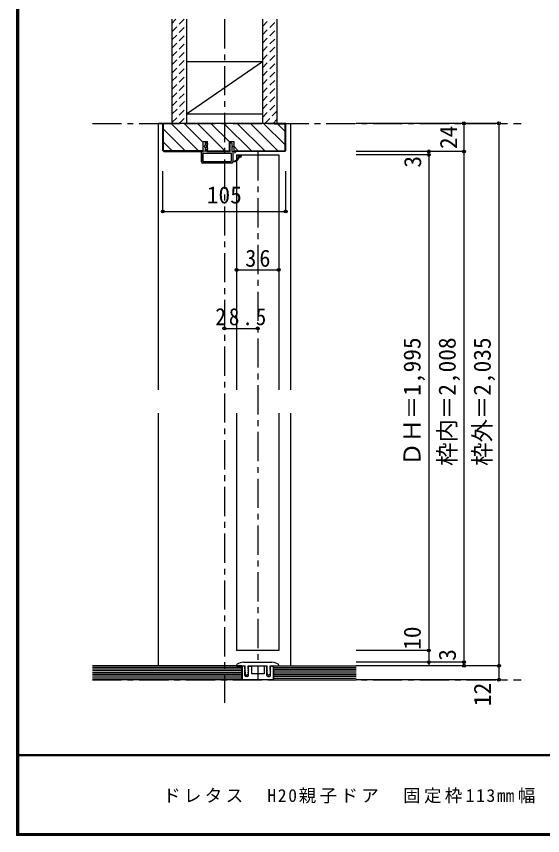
# Model space of a CAD drawing. Units: millimetres at full size, sheet at 1:5. Extents: x -973 to 977, y -718 to 696.
# Drawn here: x -973 to -523, y -701 to 0 of the extents above; entities that cross this region are included whole.
import ezdxf
from ezdxf.enums import TextEntityAlignment as Align

# ---------------------------------------------------------------- set-up
doc = ezdxf.new("R2010")
doc.units = ezdxf.units.MM
doc.header["$LTSCALE"] = 5
doc.header["$PDMODE"] = 32
doc.header["$PDSIZE"] = 2.5
doc.linetypes.add('CHAIN1', pattern=[8, 5, -1, 1, -1])
doc.linetypes.add('DASHED1', pattern=[1.8, 1.2, -0.6])
for name, color, linetype in [('0-0_補助線', 7, 'Continuous'), ('0-1_通り芯', 4, 'CHAIN1'), ('0-2_柱', 3, 'Continuous'), ('0-3_仕上げ', 7, 'Continuous'), ('0-4_枠', 3, 'Continuous'), ('0-6_扉', 6, 'Continuous'), ('0-7_金物', 7, 'Continuous'), ('0-B_寸法', 7, 'Continuous'), ('0-C_ハッチ', 4, 'DASHED1'), ('F-1_枠', 6, 'Continuous'), ('F-A_文字', 7, 'Continuous')]:
    doc.layers.add(name, color=color, linetype=linetype)
doc.styles.add('ＭＳ ゴシック', font='')
doc.styles.get('ＭＳ ゴシック').set_extended_font_data('MS Gothic')

# ---------------------------------------------------------------- blocks, each defined once
blk = doc.blocks.new('2')
at = {"layer": '0-0_補助線'}
for p, q in [((-9.846, -9.622), (-9.846, 15.078)), ((-8.846, 16.078), (0.354, 16.078)), ((-8.846, 15.878), (0.637, 15.878)), ((-8.446, 14.378), (-8.446, -8.922)), ((-8.146, 14.678), (-1.546, 14.678)), ((-1.246, 14.378), (-1.246, -8.922)), ((0.154, 11.653), (2.154, 11.653)), ((0.154, 11.653), (0.154, -8.497)), ((2.154, 10.953), (2.154, 11.653)), ((3.154, 11.653), (2.512, 10.83)), ((3.154, 11.653), (6.154, 11.653)), ((4.154, 13.753), (4.154, 13.053)), ((5.154, 13.053), (4.512, 13.876)), ((7.154, 13.053), (5.154, 13.053)), ((6.154, 10.953), (6.154, 11.653)), ((7.558, 12.258), (6.516, 10.835)), ((-1.48, -10.622), (-8.846, -10.622)), ((-1.546, -9.222), (-8.146, -9.222)), ((-1.189, -10.85), (-0.732, -12.694)), ((0.354, -12.922), (-0.441, -12.922)), ((0.154, -8.497), (2.154, -8.497)), ((4.154, -9.897), (0.154, -9.897)), ((0.154, -9.897), (0.154, -10.622)), ((0.154, -10.622), (0.645, -12.548)), ((2.154, -7.797), (2.154, -8.497)), ((3.154, -8.497), (2.512, -7.674)), ((3.154, -8.497), (6.154, -8.497)), ((4.154, -10.597), (4.154, -9.897)), ((5.154, -9.897), (4.512, -10.72)), ((7.154, -9.897), (5.154, -9.897)), ((6.154, -7.797), (6.154, -8.497)), ((7.558, -9.101), (6.516, -7.679))]:
    blk.add_line(p, q, dxfattribs=at)
for points in [[(-9.646, 15.078), (-9.646, -9.622), (-9.846, -9.622)], [(4.154, 13.053), (0.154, 13.053), (0.649, 15.723)]]:
    blk.add_lwpolyline(points, dxfattribs=at)
for centre, radius, start, end in [((-8.846, 15.078), 1, 90, 180), ((-8.846, 15.078), 0.8, 90, 180), ((-8.146, 14.378), 0.3, 90, 180), ((-1.546, 14.378), 0.3, 0, 90), ((0.354, 15.778), 0.3, 349.49875, 90), ((2.354, 10.953), 0.2, 180, 322.03043), ((4.354, 13.753), 0.2, 37.96957, 180), ((6.354, 10.953), 0.2, 180, 323.78053), ((7.154, 12.553), 0.5, 323.78053, 90), ((-8.846, -9.622), 1, 180, 270), ((-2.846, -10.72), 6, 179.06153, 259.29815), ((-8.146, -8.922), 0.3, 180, 270), ((-2.846, -10.72), 5.3, 178.93757, 259.29815), ((-1.546, -8.922), 0.3, 270, 0), ((-1.48, -10.922), 0.3, 13.9282, 90), ((-0.441, -12.622), 0.3, 193.9282, 270), ((0.354, -12.622), 0.3, 270, 14.29438), ((2.354, -7.797), 0.2, 37.96957, 180), ((4.354, -10.597), 0.2, 180, 322.03043), ((6.354, -7.797), 0.2, 36.21947, 180), ((7.154, -9.397), 0.5, 270, 36.21947), ((-3.896, -16.272), 0.35, 259.29815, 79.29815)]:
    blk.add_arc(centre, radius, start, end, dxfattribs=at)
blk.add_point((-3.896, -16.622), dxfattribs=at)

msp = doc.modelspace()

# ---------------------------------------------------------------- linework, layer by layer
at = {"layer": '0-1_通り芯'}
for p, q in [((-795.476, -2.5), (-795.476, -587.352)), ((-908.333, -91.5), (-541.619, -91.5)), ((-766.976, -115.5), (-766.976, -567.5)), ((-908.333, -567.5), (-541.619, -567.5))]:
    msp.add_line(p, q, dxfattribs=at)
at = {"layer": '0-2_柱', "color": 7}
msp.add_line((-827.976, -83.234), (-762.976, -38.5), dxfattribs=at)
at = {"layer": '0-2_柱'}
for p, q in [((-827.976, -38.5), (-762.976, -38.5)), ((-827.976, -83.5), (-762.976, -83.5))]:
    msp.add_line(p, q, dxfattribs=at)
at = {"layer": '0-3_仕上げ', "color": 2}
for p, q in [((-840.476, -2.5), (-840.476, -91.5)), ((-827.976, -2.5), (-827.976, -91.5)), ((-762.976, -2.5), (-762.976, -91.5)), ((-750.476, -2.5), (-750.476, -91.5)), ((-753.476, -555.5), (-682.619, -555.5)), ((-753.476, -567.5), (-753.476, -555.5)), ((-780.476, -567.5), (-908.333, -567.5)), ((-753.476, -567.5), (-682.619, -567.5))]:
    msp.add_line(p, q, dxfattribs=at)
at = {"layer": '0-3_仕上げ'}
for p, q in [((-780.476, -557), (-908.333, -557)), ((-780.476, -558.5), (-908.333, -558.5)), ((-780.476, -560), (-908.333, -560)), ((-753.476, -557), (-682.619, -557)), ((-753.476, -558.5), (-682.619, -558.5)), ((-753.476, -560), (-682.619, -560)), ((-780.476, -561.5), (-908.333, -561.5)), ((-780.476, -563), (-908.333, -563)), ((-780.476, -564.5), (-908.333, -564.5)), ((-780.476, -566), (-908.333, -566)), ((-753.476, -561.5), (-682.619, -561.5)), ((-753.476, -563), (-682.619, -563)), ((-753.476, -564.5), (-682.619, -564.5)), ((-753.476, -566), (-682.619, -566))]:
    msp.add_line(p, q, dxfattribs=at)
at = {"layer": '0-3_仕上げ', "color": 2}
msp.add_lwpolyline([(-780.476, -567.5), (-780.476, -555.5), (-908.333, -555.5)], dxfattribs=at)
at = {"layer": '0-4_枠', "color": 4}
for p, q in [((-847.976, -91.5), (-851.976, -91.5)), ((-851.976, -91.5), (-851.976, -319.5)), ((-742.976, -91.5), (-738.976, -91.5)), ((-738.976, -91.5), (-738.976, -319.5)), ((-851.976, -339.5), (-851.976, -555.5)), ((-738.976, -339.5), (-738.976, -555.5))]:
    msp.add_line(p, q, dxfattribs=at)
at = {"layer": '0-4_枠'}
for p, q in [((-742.976, -91.5), (-847.976, -91.5)), ((-847.476, -114.586), (-847.476, -92)), ((-837.976, -92), (-847.476, -92)), ((-837.976, -91.5), (-837.976, -92)), ((-752.976, -92), (-752.976, -91.5)), ((-752.976, -92), (-743.476, -92)), ((-743.476, -114.586), (-743.476, -92)), ((-813.476, -107), (-809.776, -107)), ((-813.476, -115.5), (-813.476, -107)), ((-809.776, -115.5), (-809.776, -107)), ((-791.176, -115.5), (-791.176, -107)), ((-847.062, -115), (-847.476, -114.586)), ((-847.269, -115.5), (-813.476, -115.5)), ((-813.476, -115), (-847.062, -115)), ((-809.776, -115), (-791.176, -115)), ((-809.776, -115.5), (-791.176, -115.5)), ((-787.476, -115), (-743.89, -115)), ((-743.683, -115.5), (-787.476, -115.5)), ((-743.89, -115), (-743.476, -114.586))]:
    msp.add_line(p, q, dxfattribs=at)
for points in [[(-847.269, -115.5), (-847.976, -114.793), (-847.976, -91.5)], [(-743.683, -115.5), (-742.976, -114.793), (-742.976, -91.5)], [(-791.176, -107), (-787.476, -107), (-787.476, -115.5)]]:
    msp.add_lwpolyline(points, dxfattribs=at)
at = {"layer": '0-6_扉'}
for p, q in [((-784.976, -118.5), (-748.976, -118.5)), ((-784.976, -118.5), (-784.976, -319.5)), ((-748.976, -118.5), (-748.976, -319.5)), ((-784.976, -339.5), (-784.976, -542.5)), ((-748.976, -339.5), (-748.976, -542.5)), ((-748.976, -542.5), (-784.976, -542.5))]:
    msp.add_line(p, q, dxfattribs=at)
at = {"layer": '0-7_金物'}
for p, q in [((-778.976, -552.5), (-754.976, -552.5)), ((-784.976, -555.5), (-784.976, -555.017)), ((-784.976, -555.5), (-777.626, -555.5)), ((-779.026, -555.8), (-780.476, -555.8)), ((-780.476, -567.5), (-780.476, -555.8)), ((-780.376, -555.8), (-780.376, -567.5)), ((-778.026, -558.05), (-778.026, -556.8)), ((-778.026, -558.05), (-777.819, -558.396)), ((-778.026, -559.05), (-777.819, -558.704)), ((-778.026, -563.8), (-778.026, -559.05)), ((-777.626, -558.5), (-777.833, -558.846)), ((-777.626, -560), (-777.833, -560.346)), ((-777.626, -561), (-777.833, -560.654)), ((-777.626, -558.5), (-777.626, -555.5)), ((-775.126, -558.5), (-775.126, -555.5)), ((-775.126, -555.5), (-758.826, -555.5)), ((-775.126, -558.5), (-774.919, -558.846)), ((-775.126, -559.5), (-774.919, -559.154)), ((-775.126, -560), (-775.126, -559.5)), ((-775.126, -560), (-774.919, -560.346)), ((-775.126, -561), (-774.919, -560.654)), ((-774.726, -558.05), (-774.933, -558.396)), ((-774.726, -559.05), (-774.933, -558.704)), ((-774.726, -558.05), (-774.726, -556.8)), ((-774.726, -563.8), (-774.726, -559.05)), ((-773.726, -555.8), (-772.376, -555.8)), ((-772.376, -555.8), (-772.376, -562.5)), ((-760.226, -555.8), (-761.576, -555.8)), ((-761.576, -555.8), (-761.576, -562.5)), ((-759.226, -558.05), (-759.226, -556.8)), ((-759.226, -558.05), (-759.019, -558.396)), ((-759.226, -559.05), (-759.019, -558.704)), ((-759.226, -563.8), (-759.226, -559.05)), ((-758.826, -558.5), (-759.033, -558.846)), ((-758.826, -559.5), (-759.033, -559.154)), ((-758.826, -560), (-759.033, -560.346)), ((-758.826, -561), (-759.033, -560.654)), ((-758.826, -558.5), (-758.826, -555.5)), ((-758.826, -560), (-758.826, -559.5)), ((-756.326, -558.5), (-756.326, -555.5)), ((-756.326, -555.5), (-748.976, -555.5)), ((-756.326, -558.5), (-756.119, -558.846)), ((-756.326, -560), (-756.119, -560.346)), ((-756.326, -561), (-756.119, -560.654)), ((-755.926, -558.05), (-756.133, -558.396)), ((-755.926, -559.05), (-756.133, -558.704)), ((-755.926, -558.05), (-755.926, -556.8)), ((-755.926, -563.8), (-755.926, -559.05)), ((-754.926, -555.8), (-753.476, -555.8)), ((-753.576, -555.8), (-753.576, -567.5)), ((-753.476, -567.5), (-753.476, -555.8)), ((-748.976, -555.5), (-748.976, -555.017)), ((-753.476, -567.5), (-780.476, -567.5)), ((-777.626, -561.5), (-777.833, -561.846)), ((-776.743, -563.34), (-777.796, -562.204)), ((-777.626, -561), (-777.626, -561.5)), ((-775.726, -564.8), (-777.026, -564.8)), ((-776.009, -563.34), (-774.956, -562.204)), ((-775.126, -561.5), (-775.126, -561)), ((-775.126, -561.5), (-774.919, -561.846)), ((-767.476, -562.5), (-772.376, -562.5)), ((-766.976, -563), (-767.476, -562.5)), ((-766.976, -563), (-766.476, -562.5)), ((-761.576, -562.5), (-766.476, -562.5)), ((-758.826, -561.5), (-759.033, -561.846)), ((-757.943, -563.34), (-758.996, -562.204)), ((-758.826, -561.5), (-758.826, -561)), ((-758.226, -564.8), (-756.926, -564.8)), ((-757.209, -563.34), (-756.156, -562.204)), ((-756.326, -561), (-756.326, -561.5)), ((-756.326, -561.5), (-756.119, -561.846))]:
    msp.add_line(p, q, dxfattribs=at)
for points in [[(-777.626, -560), (-777.626, -559.5), (-777.833, -559.154)], [(-756.326, -560), (-756.326, -559.5), (-756.119, -559.154)]]:
    msp.add_lwpolyline(points, dxfattribs=at)
for centre, radius, start, end in [((-778.976, -562.5), 10, 90, 123.74899), ((-754.976, -562.5), 10, 56.25101, 90), ((-783.976, -555.017), 1, 123.74899, 180), ((-779.026, -556.8), 1, 0, 90), ((-777.576, -559), 0.3, 149.05365, 210.94635), ((-777.576, -560.5), 0.3, 149.05365, 210.94635), ((-778.076, -558.55), 0.3, 329.05368, 30.94635), ((-774.676, -558.55), 0.3, 149.05365, 210.94632), ((-775.176, -559), 0.3, 329.05365, 30.94632), ((-775.176, -560.5), 0.3, 329.05365, 30.94632), ((-773.726, -556.8), 1, 90, 180), ((-760.226, -556.8), 1, 0, 90), ((-758.776, -559), 0.3, 149.05366, 210.94634), ((-758.776, -560.5), 0.3, 149.05366, 210.94634), ((-759.276, -558.55), 0.3, 329.05368, 30.94635), ((-755.876, -558.55), 0.3, 149.05365, 210.94632), ((-756.376, -559), 0.3, 329.05365, 30.94635), ((-756.376, -560.5), 0.3, 329.05365, 30.94635), ((-754.926, -556.8), 1, 90, 180), ((-749.976, -555.017), 1, 0, 56.25101), ((-777.026, -563.8), 1, 180, 270), ((-777.576, -562), 0.3, 149.05362, 222.83826), ((-776.376, -563), 0.5, 222.83826, 317.16174), ((-775.726, -563.8), 1, 270, 0), ((-775.176, -562), 0.3, 317.16174, 30.94632), ((-758.226, -563.8), 1, 180, 270), ((-758.776, -562), 0.3, 149.0537, 222.83827), ((-757.576, -563), 0.5, 222.83827, 317.16174), ((-756.926, -563.8), 1, 270, 0), ((-756.376, -562), 0.3, 317.16174, 30.94638)]:
    msp.add_arc(centre, radius, start, end, dxfattribs=at)
at = {"layer": '0-B_寸法', "color": 4}
for p, q in [((-560.619, -91.5), (-682.619, -91.5)), ((-590.619, -91.5), (-590.619, -555.5)), ((-560.619, -91.5), (-560.619, -567.5)), ((-590.619, -115.5), (-682.619, -115.5)), ((-620.619, -118.5), (-682.619, -118.5)), ((-620.619, -115.5), (-620.619, -555.5)), ((-847.976, -166.922), (-847.976, -132.4)), ((-784.976, -216.922), (-748.976, -216.922)), ((-795.476, -266.922), (-766.976, -266.922)), ((-620.619, -542.5), (-682.619, -542.5)), ((-590.619, -552.5), (-682.619, -552.5)), ((-560.619, -555.5), (-682.619, -555.5)), ((-560.619, -567.5), (-682.619, -567.5))]:
    msp.add_line(p, q, dxfattribs=at)
msp.add_lwpolyline([(-847.976, -166.922), (-742.976, -166.922), (-742.976, -132.4)], dxfattribs=at)
at = {"layer": '0-B_寸法'}
for p in [(-590.619, -91.5), (-560.619, -91.5), (-620.619, -115.5), (-620.619, -118.5), (-590.619, -115.5), (-847.976, -166.922), (-742.976, -166.922), (-784.976, -216.922), (-748.976, -216.922), (-795.476, -266.922), (-766.976, -266.922), (-620.619, -542.5), (-620.619, -552.5), (-590.619, -552.5), (-590.619, -555.5), (-560.619, -555.5), (-560.619, -567.5)]:
    msp.add_point(p, dxfattribs=at)
at = {"layer": '0-C_ハッチ'}
for p, q in [((-840.476, -6.04), (-836.936, -2.5)), ((-840.476, -13.111), (-829.865, -2.5)), ((-762.976, -8.748), (-756.728, -2.5)), ((-762.976, -15.819), (-750.476, -3.319)), ((-840.476, -20.182), (-827.976, -7.682)), ((-762.976, -22.89), (-750.476, -10.39)), ((-840.476, -27.253), (-827.976, -14.753)), ((-762.976, -29.961), (-750.476, -17.461)), ((-840.476, -34.324), (-827.976, -21.824)), ((-762.976, -37.032), (-750.476, -24.532)), ((-840.476, -41.395), (-827.976, -28.895)), ((-762.976, -44.103), (-750.476, -31.603)), ((-840.476, -48.466), (-827.976, -35.966)), ((-762.976, -51.174), (-750.476, -38.674)), ((-840.476, -55.537), (-827.976, -43.037)), ((-762.976, -58.246), (-750.476, -45.746)), ((-840.476, -62.608), (-827.976, -50.108)), ((-762.976, -65.317), (-750.476, -52.817)), ((-840.476, -69.68), (-827.976, -57.18)), ((-762.976, -72.388), (-750.476, -59.888)), ((-840.476, -76.751), (-827.976, -64.251)), ((-762.976, -79.459), (-750.476, -66.959)), ((-840.154, -83.5), (-827.976, -71.322)), ((-762.976, -86.53), (-750.476, -74.03)), ((-840.476, -90.893), (-827.976, -78.393)), ((-760.875, -91.5), (-750.476, -81.101)), ((-834.012, -91.5), (-827.976, -85.464)), ((-753.804, -91.5), (-750.476, -88.172))]:
    msp.add_line(p, q, dxfattribs=at)
at = {"layer": '0-C_ハッチ', "linetype": 'Continuous'}
for p, q in [((-847.476, -96.412), (-828.888, -115)), ((-840.574, -92), (-817.574, -115)), ((-829.76, -91.5), (-813.476, -107.784)), ((-818.447, -91.5), (-794.947, -115)), ((-807.133, -91.5), (-791.176, -107.457)), ((-795.819, -91.5), (-772.319, -115)), ((-784.505, -91.5), (-761.005, -115)), ((-773.192, -91.5), (-749.692, -115)), ((-761.878, -91.5), (-743.476, -109.902)), ((-750.064, -92), (-743.476, -98.588)), ((-847.476, -107.725), (-840.201, -115)), ((-787.476, -111.157), (-783.633, -115))]:
    msp.add_line(p, q, dxfattribs=at)
at = {"layer": 'F-1_枠'}
for p, q in [((-973.347, 695.833), (-973.347, -700.833)), ((-972.514, 695.833), (-972.514, -700.833)), ((-971.68, 695.833), (-971.68, -700.833)), ((976.653, -631.667), (-973.347, -631.667)), ((976.653, -632.5), (-973.347, -632.5)), ((976.653, -699.167), (-973.347, -699.167)), ((976.653, -700), (-973.347, -700)), ((976.653, -700.833), (-973.347, -700.833))]:
    msp.add_line(p, q, dxfattribs=at)

# ---------------------------------------------------------------- block references
at = {"layer": '0-7_金物', "rotation": 90}
msp.add_blockref('2', (-798.898, -115.654), dxfattribs=at)

# ---------------------------------------------------------------- texts
at = {"layer": '0-B_寸法', "style": 'ＭＳ ゴシック'}
for s, p in [('24', (-592.109, -113.5)), ('3', (-622.782, -129.385)), ('ＤＨ＝1,995', (-623.268, -384.5)), ('枠内＝2,008', (-593.268, -384.5)), ('枠外＝2,035', (-563.268, -384.5)), ('10', (-623.119, -541.875)), ('3', (-593.119, -551.25)), ('12', (-563.119, -590.016))]:
    msp.add_text(s, height=14.66, rotation=90, dxfattribs=at).set_placement(p, align=Align.BOTTOM_LEFT)
msp.add_text('105', height=14.66, dxfattribs=at).set_placement((-810.476, -164.422), align=Align.BOTTOM_LEFT)
at = {"layer": '0-B_寸法', "char_height": 14.66, "attachment_point": 7, "style": 'ＭＳ ゴシック'}
for s, insert in [('\\T1.27;\\W0.95;36', (-777.601, -214.422)), ('\\T1.28;\\W0.9;28.5', (-803.101, -264.422))]:
    msp.add_mtext(s, dxfattribs=dict(at, insert=insert))
at = {"layer": 'F-A_文字', "insert": (-847.938, -673.333), "char_height": 11, "attachment_point": 7, "style": 'ＭＳ ゴシック'}
msp.add_mtext('\\T1.19;ドレタス\u3000H20親子ドア\u3000固定枠113㎜幅\u3000通気仕様\u30003方枠＋樹脂下枠', dxfattribs=at)

doc.saveas('drawing.dxf')
